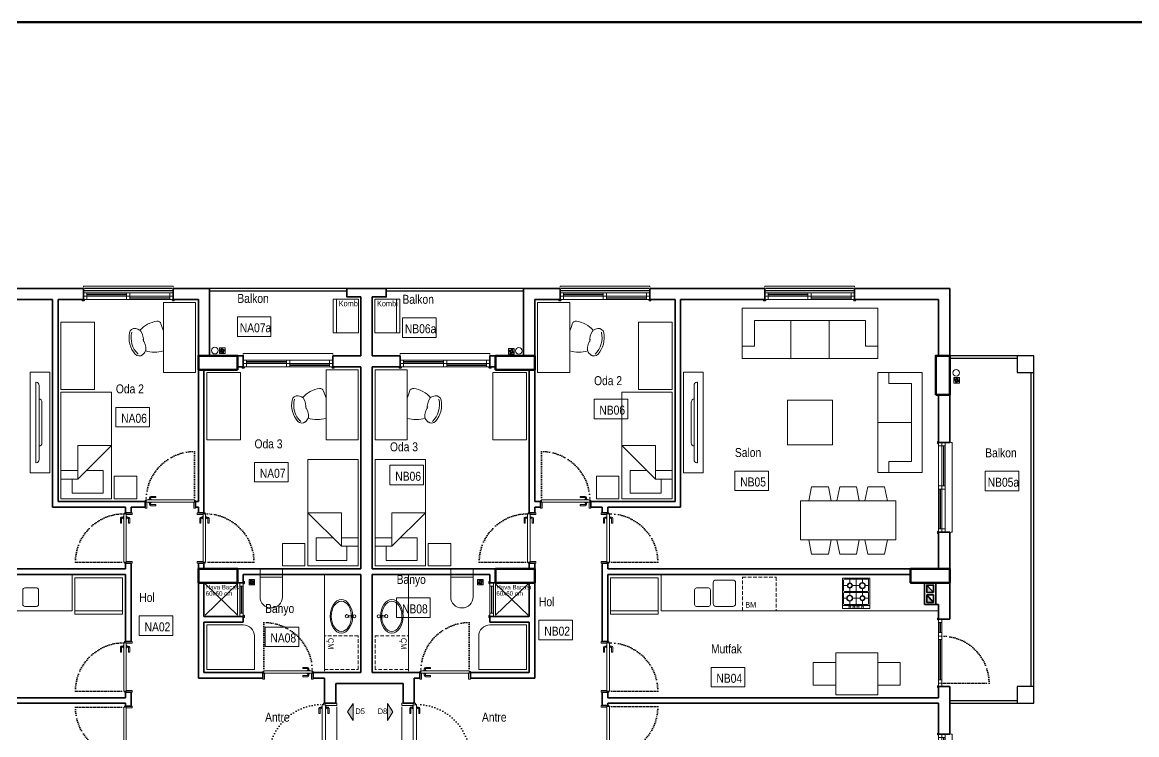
# Model space of a CAD drawing. Header units: millimetres. Extents: x 1852829 to 1882754, y -270850 to -231658.
# Drawn here: x 1861549 to 1863536, y -242764 to -241493 of the extents above; entities that cross this region are included whole.
import ezdxf
from ezdxf.enums import TextEntityAlignment as Align

# ---------------------------------------------------------------- set-up
doc = ezdxf.new("R2010")
doc.units = ezdxf.units.MM
for name, pattern in [('DOT', [0.25, 0, -0.25]), ('izdüşüm arka', [3.175, 0, -3.175]), ('izdüşüm ön', [9.525, 6.35, -3.175])]:
    doc.linetypes.add(name, pattern=pattern)
for name, color, linetype, lineweight in [('a_ba', 6, 'Continuous', 50), ('a_doğrama', 251, 'Continuous', 20), ('a_duvar', 251, 'Continuous', 35), ('a_görünüş', 32, 'Continuous', 25), ('a_görünüş_ince', 8, 'Continuous', 20), ('a_izdüşüm_arka', 251, 'izdüşüm arka', 30), ('a_izdüşüm_ön', 6, 'izdüşüm ön', 9), ('a_not_mahal', 253, 'Continuous', 5), ('a_not_misc', 144, 'Continuous', 5), ('a_not_text', 7, 'Continuous', 13), ('a_tefriş', 8, 'Continuous', 20), ('a_çerçeve_line', 7, 'Continuous', 50), ('m_yib', 65, 'Continuous', 20)]:
    doc.layers.add(name, color=color, linetype=linetype, lineweight=lineweight)
doc.styles.get("Standard").update_dxf_attribs({"font": 'ARIALN.TTF'})

# ---------------------------------------------------------------- blocks, each defined once
blk = doc.blocks.new('kombi')
at = {"layer": 'a_tefriş', "lineweight": 20}
for p, q in [((-4.8, 60), (40.2, 60)), ((-4.7, 0), (-4.8, 60)), ((1.3, 0), (1.2, 60)), ((40.2, 60), (40.3, 0)), ((69.2, 60), (69.2, 0)), ((114.2, 60), (69.2, 60)), ((108.2, 0), (108.2, 60)), ((114.2, 0), (114.2, 60)), ((40.3, 0), (-4.7, 0)), ((69.2, 0), (114.2, 0))]:
    blk.add_line(p, q, dxfattribs=at)
at = {"layer": 'a_not_mahal'}
for p in [(5, 47.3), (73.2, 47.3)]:
    blk.add_text('Kombi', height=10, dxfattribs=at).set_placement(p)
blk = doc.blocks.new('K2')
at = {"layer": 'a_doğrama', "color": 251, "linetype": 'Continuous'}
for p, q in [((-13, 88.1), (-13, 1.9)), ((-13, 88.1), (-8.5, 88.1)), ((-12, 90), (-12, 88.1)), ((-12, 90), (-10, 90)), ((-8.5, 88.1), (-8.5, 1.9)), ((-13, 1.9), (-8.5, 1.9)), ((-12, 0), (-12, 1.9)), ((-12, 0), (-10, 0))]:
    blk.add_line(p, q, dxfattribs=at)
at = {"layer": 'a_doğrama', "color": 251}
for points in [[(-14, 80.1), (-16.5, 80.1, 0.414214), (-17, 79.6), (-17, 71.1), (-19, 71.1), (-19, 79.6)], [(-13, 83.1), (-13.5, 83.1, 0.414214), (-14, 82.6), (-14, 79.6, 0.414214), (-13.5, 79.1), (-13, 79.1)], [(-8.5, 83.1), (-8, 83.1, -0.414214), (-7.5, 82.6), (-7.5, 79.6, -0.414214), (-8, 79.1), (-8.5, 79.1)], [(-7.5, 80.1), (-5, 80.1, -0.414214), (-4.5, 79.6), (-4.5, 71.1), (-2.5, 71.1), (-2.5, 79.6)]]:
    blk.add_lwpolyline(points, format="xyb", dxfattribs=at)
for points in [[(-16.5, 82.1), (-14, 82.1)], [(-5, 82.1), (-7.5, 82.1)]]:
    blk.add_lwpolyline(points, dxfattribs=at)
at = {"layer": 'a_doğrama', "color": 251, "linetype": 'Continuous'}
for points in [[(0, 90), (2, 90), (2, 87), (-8.5, 87)], [(0, 0), (2, 0), (2, 3), (-8.5, 3)]]:
    blk.add_lwpolyline(points, dxfattribs=at)
at = {"layer": 'a_doğrama', "color": 251}
for centre, start, end in [((-16.5, 79.6), 90, 180), ((-5, 79.6), 0, 90)]:
    blk.add_arc(centre, 2.5, start, end, dxfattribs=at)
at = {"layer": 'a_izdüşüm_arka', "color": 251}
blk.add_lwpolyline([(-99.2, 1.9), (-13, 1.9)], dxfattribs=at)
blk.add_arc((-13, 1.9), 86.2, 90, 180, dxfattribs=at)
blk = doc.blocks.new('klozet')
at = {"layer": 'a_tefriş'}
blk.add_line((20, 0), (-20, 0), dxfattribs=at)
for points in [[(-20, 0), (-20, -15), (20, -15), (20, 0)], [(-20, -50), (-20, -15)], [(20, -50), (20, -15)]]:
    blk.add_lwpolyline(points, dxfattribs=at)
blk.add_arc((0, -50), 20, 180, 360, dxfattribs=at)
blk = doc.blocks.new('K1')
at = {"layer": 'a_doğrama', "color": 251}
for points in [[(-17.5, -2.5), (-22, -2.5), (-22, 0), (2, 0), (2, -4), (-17.5, -4), (-17.5, -2.5)], [(-27.5, -93.1), (-25, -93.1)], [(-17.5, -97.5), (-22, -97.5), (-22, -100), (2, -100), (2, -96), (-17.5, -96), (-17.5, -97.5)], [(-14.5, -93.1), (-17, -93.1)]]:
    blk.add_lwpolyline(points, dxfattribs=at)
blk.add_lwpolyline([(-18, -14), (-18, -4), (-18, -3), (-22.5, -3), (-22.5, -2.5), (-22.5, -2), (-24, -2), (-24, -2.5), (-24, -12.5), (-24, -88), (-24, -97.5), (-24, -98), (-22.5, -98), (-22.5, -97.5), (-22.5, -97), (-18, -97), (-18, -96), (-18, -86.5)], close=True, dxfattribs=at)
for points in [[(-25, -91.1), (-27.5, -91.1, -0.414214), (-28, -90.6), (-28, -82.1), (-30, -82.1), (-30, -90.6)], [(-24, -94.1), (-24.5, -94.1, -0.414214), (-25, -93.6), (-25, -90.6, -0.414214), (-24.5, -90.1), (-24, -90.1)], [(-18, -94.1), (-17.5, -94.1, 0.414214), (-17, -93.6), (-17, -90.6, 0.414214), (-17.5, -90.1), (-18, -90.1)], [(-17, -91.1), (-14.5, -91.1, 0.414214), (-14, -90.6), (-14, -82.1), (-12, -82.1), (-12, -90.6)]]:
    blk.add_lwpolyline(points, format="xyb", dxfattribs=at)
for centre, start, end in [((-27.5, -90.6), 180, 270), ((-14.5, -90.6), 270, 0)]:
    blk.add_arc(centre, 2.5, start, end, dxfattribs=at)
at = {"layer": 'a_görünüş_ince', "color": 251}
blk.add_line((2, -6), (2, -94), dxfattribs=at)
at = {"layer": 'a_izdüşüm_arka', "color": 251, "linetype": 'DOT', "ltscale": 20}
blk.add_line((-24, -2), (-120, -2), dxfattribs=at)
blk.add_arc((-24, -2), 96, 180, 270, dxfattribs=at)
blk = doc.blocks.new('M1')
at = {"layer": 'a_doğrama', "linetype": 'Continuous'}
for p, q in [((-24, 6), (-30, 6)), ((-30, 0), (-30, 6)), ((-24, 0), (-30, 0)), ((-24, 0), (-24, 6)), ((30, 6), (24, 6)), ((24, 6), (24, 0)), ((30, 0), (30, 6)), ((30, 0), (24, 0))]:
    blk.add_line(p, q, dxfattribs=at)
at = {"layer": 'a_doğrama'}
for p, q in [((24, 3.5), (-24, 3.5)), ((24, 2.5), (-24, 2.5))]:
    blk.add_line(p, q, dxfattribs=at)
for points in [[(-28, -1), (-28, 0), (-32, 0), (-32, -2), (-29, -2)], [(28, -1), (28, 0), (32, 0), (32, -2), (29, -2)]]:
    blk.add_lwpolyline(points, close=True, dxfattribs=at)
at = {"layer": 'a_görünüş_ince'}
for p, q in [((24, 6), (-24, 6)), ((-24, 0), (24, 0))]:
    blk.add_line(p, q, dxfattribs=at)
blk = doc.blocks.new('160p')
at = {"layer": 'a_doğrama', "color": 251}
for points in [[(-6, -6), (-6, 0), (-12, 0), (-12, -6)], [(0, -6), (0, 0), (-6, 0), (-6, -6)], [(-6, -83), (-6, -77), (-12, -77), (-12, -83)], [(0, -83), (0, -77), (-6, -77), (-6, -83)], [(-6, -160), (-6, -154), (-12, -154), (-12, -160)], [(0, -160), (0, -154), (-6, -154), (-6, -160)]]:
    blk.add_lwpolyline(points, close=True, dxfattribs=at)
for points in [[(2, -1), (2, 2), (0, 2), (0, -2), (1, -2), (2, -1)], [(-9.5, -6), (-9.5, -77)], [(-8.5, -6), (-8.5, -77)], [(-3.5, -83), (-3.5, -154)], [(-2.5, -83), (-2.5, -154)], [(2, -159), (2, -162), (0, -162), (0, -158), (1, -158), (2, -159)]]:
    blk.add_lwpolyline(points, dxfattribs=at)
at = {"layer": 'a_görünüş_ince', "color": 251}
for points in [[(-22, -160), (-24, -160), (-24, 0), (-22, 0)], [(-12, -77), (-12, -6)], [(-6, -77), (-6, -6)], [(-6, -77), (-6, -6)], [(0, -77), (0, -6)], [(-12, -154), (-12, -83)], [(-6, -154), (-6, -83)], [(-6, -154), (-6, -83)], [(0, -154), (0, -83)]]:
    blk.add_lwpolyline(points, dxfattribs=at)
blk = doc.blocks.new('kapı_120_c_blok')
at = {"layer": 'a_doğrama', "color": 251}
for points in [[(-2, 119), (-2, 122), (0, 122), (0, 118), (-1, 118), (-2, 119)], [(2.5, 114), (2.5, 96)], [(3.5, 114), (3.5, 96)], [(2.5, 84), (2.5, 12)], [(3.5, 84), (3.5, 12)], [(-2, 1), (-2, -2), (0, -2), (0, 2), (-1, 2), (-2, 1)]]:
    blk.add_lwpolyline(points, dxfattribs=at)
for points in [[(0, 114), (6, 114), (6, 120), (0, 120)], [(0, 90), (6, 90), (6, 96), (0, 96)], [(0, 84), (6, 84), (6, 90), (0, 90)], [(0, 6), (6, 6), (6, 12), (0, 12)], [(0, 0), (6, 0), (6, 6), (0, 6)]]:
    blk.add_lwpolyline(points, close=True, dxfattribs=at)
at = {"layer": 'a_görünüş_ince', "color": 251}
for points in [[(0, 114), (0, 96)], [(6, 114), (6, 96)], [(0, 84), (0, 12)], [(6, 84), (6, 12)]]:
    blk.add_lwpolyline(points, dxfattribs=at)
at = {"layer": 'a_izdüşüm_arka', "color": 251}
blk.add_lwpolyline([(6, 6), (90, 6)], dxfattribs=at)
blk.add_arc((6, 6), 84, 0, 90, dxfattribs=at)
blk = doc.blocks.new('baca_şönt')
at = {"layer": 'a_duvar'}
h = blk.add_hatch(color=256, dxfattribs=at)
h.dxf.hatch_style = 1
h.paths.add_polyline_path([(21.5, -5), (21.5, -17), (35, -17)])
h.paths.add_polyline_path([(4, -5), (4, -17), (17.5, -17)])
for p, q in [((4, -5), (17.5, -17)), ((17.5, -5), (17.5, -17)), ((21.5, -5), (21.5, -17)), ((21.5, -5), (35, -17))]:
    blk.add_line(p, q, dxfattribs=at)
blk.add_lwpolyline([(0, -21), (39, -21), (39, -1), (0, -1)], close=True, dxfattribs=at)
for points in [[(17.5, -5), (4, -5), (4, -17), (17.5, -17)], [(21.5, -17), (35, -17), (35, -5), (21.5, -5)]]:
    blk.add_lwpolyline(points, dxfattribs=at)
blk = doc.blocks.new('A$C2A0A03CE')
at = {"layer": 'a_tefriş'}
for p, q in [((-54, -24.3), (-54, 24.3)), ((-54, 24.3), (0, 24.3)), ((-48.6, 24.3), (-48.6, -24.3)), ((-46.8, 20.7), (-46.8, -20.7)), ((-27, 22.5), (-45, 22.5)), ((-35.6, 22.5), (-35.6, 15.7)), ((-25.2, -20.7), (-25.2, 20.7)), ((-23.4, -20.7), (-23.4, 20.7)), ((-21.6, 22.5), (-3.6, 22.5)), ((-13.1, 22.5), (-13.1, 14.8)), ((-1.8, 20.7), (-1.8, -20.7)), ((0, -24.3), (0, 24.3)), ((-40, 11.2), (-46.8, 11.2)), ((-25.2, 0), (-46.8, 0)), ((-35.6, 6.8), (-35.6, -7.7)), ((-25.2, 11.2), (-31, 11.2)), ((-16.6, 11.2), (-23.4, 11.2)), ((-1.8, 0), (-23.4, 0)), ((-13.1, 7.7), (-13.1, -6.8)), ((-1.8, 11.2), (-9.4, 11.2)), ((-39.1, -11.3), (-46.8, -11.3)), ((-35.6, -14.9), (-35.6, -22.5)), ((-25.2, -11.3), (-31.9, -11.3)), ((-17.5, -11.3), (-23.4, -11.3)), ((-13.1, -15.7), (-13.1, -22.5)), ((-1.8, -11.3), (-8.5, -11.3)), ((-54, -24.3), (0, -24.3)), ((-45, -22.5), (-27, -22.5)), ((-3.6, -22.5), (-21.6, -22.5))]:
    blk.add_line(p, q, dxfattribs=at)
for centre, radius in [((-51.4, 11.2), 1.8), ((-51.4, 3.7), 1.8), ((-35.6, 11.2), 5.4), ((-35.6, 11.2), 4.5), ((-13.1, 11.2), 4.5), ((-13.1, 11.2), 3.6), ((-51.4, -3.5), 1.8), ((-51.4, -11.3), 1.8), ((-35.6, -11.3), 4.5), ((-35.6, -11.3), 3.6), ((-13.1, -11.3), 5.4), ((-13.1, -11.3), 4.5)]:
    blk.add_circle(centre, radius, dxfattribs=at)
for centre, start, end in [((-45, 20.7), 90, 180), ((-27, 20.7), 0, 90), ((-21.6, 20.7), 90, 180), ((-3.6, 20.7), 0, 90), ((-45, -20.7), 180, 270), ((-27, -20.7), 270, 0), ((-21.6, -20.7), 180, 270), ((-3.6, -20.7), 270, 0)]:
    blk.add_arc(centre, 1.8, start, end, dxfattribs=at)
blk = doc.blocks.new('tefirş_tv')
at = {"layer": 'a_tefriş'}
for points in [[(60, 4), (60, 5, 0.414214), (55, 10), (-55, 10, 0.414214), (-60, 5), (-60, 4)], [(35, 10), (35, 10, 0.414214), (30, 15), (-30, 15, 0.414214), (-35, 10), (-35, 10)]]:
    blk.add_lwpolyline(points, format="xyb", close=True, dxfattribs=at)
blk = doc.blocks.new('tefriş_koltuk_242x90')
at = {"layer": 'a_tefriş'}
for p, q in [((-34, -22), (-34, -90)), ((34, -22), (34, -90)), ((-99, -68), (-121, -68)), ((99, -68), (121, -68))]:
    blk.add_line(p, q, dxfattribs=at)
for points in [[(-121, -90), (-121, 0), (121, 0), (121, -90), (-121, -90)], [(-99, -68), (-99, -22), (99, -22), (99, -68)]]:
    blk.add_lwpolyline(points, dxfattribs=at)
blk = doc.blocks.new('tefriş_koltuk_202x90')
at = {"layer": 'a_tefriş'}
for p, q in [((0, -90), (0, -22)), ((-79, -68), (-101, -68)), ((79, -68), (101, -68))]:
    blk.add_line(p, q, dxfattribs=at)
for points in [[(101, -90), (101, 0), (-101, 0), (-101, -90), (101, -90)], [(79, -68), (79, -22), (-79, -22), (-79, -68)]]:
    blk.add_lwpolyline(points, dxfattribs=at)
blk = doc.blocks.new('tefriş_yatak tek')
at = {"layer": 'a_tefriş'}
for points in [[(0, -0.45), (-1.9, -0.45), (-1.9, 0.45), (0, 0.45)], [(-1.9, -0.5), (-1.5, -0.5), (-1.5, -0.9), (-1.9, -0.9)]]:
    blk.add_lwpolyline(points, close=True, dxfattribs=at)
for points in [[(-1.55, 0.45), (-1.55, 0.15), (-0.95, -0.45), (-0.95, 0.15), (-1.55, 0.15)], [(-1.4, 0.45), (-1.4, 0.15)], [(-1.4, 0), (-1.4, -0.3), (-1.8, -0.3), (-1.8, 0.25), (-1.55, 0.25)]]:
    blk.add_lwpolyline(points, dxfattribs=at)
blk = doc.blocks.new('tefriş_sandalye')
at = {"layer": 'a_tefriş'}
blk.add_line((0, -18), (0, 18), dxfattribs=at)
at = {"layer": 'a_tefriş', "extrusion": (0, 0, -1)}
for centre, major_axis, start_param, end_param in [((16, -34.3), (38.7, 38.7), 5.200723, 5.79406), ((48.7, 10.5), (13, -13), 2.7784, 3.245118), ((43.2, 17.3), (6.76, 6.76), 4.815914, 6.34704), ((16.9, -5.5), (28.8, 28.8), 6.26556, 7.321949), ((16.9, -5.5), (28.8, 28.8), 6.26556, 7.321949), ((17, -5.7), (31.4, -31.4), -1.506941, -0.587454), ((62.1, 15.1), (21.8, -21.8), 1.757107, 2.385975), ((62.1, 15.1), (21.8, -21.8), 1.757107, 2.385975), ((48.7, 10.5), (13, -13), 2.664537, 2.7784), ((48.7, 10.5), (13, -13), 2.664537, 2.7784), ((66.5, -1.2), (21.8, -21.8), 1.802816, 2.431683), ((66.5, -1.2), (21.8, -21.8), 1.802816, 2.431683), ((-154, -79.7), (117.3, -117.3), -1.166716, -1.087708), ((1.8, 18.5), (38.7, -38.7), -0.034473, 0.601946), ((52.6, -3.9), (13, -13), 1.410391, 1.524253), ((52.6, -3.9), (13, -13), 1.410391, 1.524253), ((52.6, -3.9), (13, 13), 2.514469, 2.981187), ((51.2, -12.6), (6.76, -6.76), -0.587454, 0.943672), ((11.1, -28.2), (4.99, -4.99), 0.687369, 2.053884)]:
    blk.add_ellipse(centre, major_axis=major_axis, ratio=1, start_param=start_param, end_param=end_param, dxfattribs=at)
blk = doc.blocks.new('tefriş_süzgeç')
at = {"layer": 'a_tefriş'}
for p, q in [((5, 0), (-5, 0)), ((-5, 0), (-5, -10)), ((5, -10), (5, 0)), ((-5, -10), (5, -10)), ((-3.6, -5.1), (-4.1, -5.1)), ((-2.6, -5.1), (-3.1, -5.1)), ((-2.5, -2.5), (-2.9, -2.2)), ((-2.6, -7.6), (-2.9, -7.9)), ((-2, -3.3), (-2.3, -3)), ((-1.9, -6.9), (-2.2, -7.2)), ((-1.6, -5.1), (-2.1, -5.1)), ((-1.2, -3.9), (-1.5, -3.6)), ((-1.2, -6.2), (-1.5, -6.5)), ((-0.2, -2.5), (-0.2, -2)), ((-0.1, -1.5), (-0.1, -1)), ((-0.1, -3), (-0.1, -3.5)), ((-0.1, -6.6), (-0.1, -7.1)), ((-0.1, -7.6), (-0.1, -8.1)), ((-0.1, -8.6), (-0.1, -9.1)), ((1, -4), (1.4, -3.6)), ((1.1, -6.2), (1.4, -6.5)), ((1.5, -5.1), (2, -5.1)), ((1.7, -3.3), (2.1, -2.9)), ((1.8, -6.9), (2.1, -7.2)), ((2.5, -2.5), (2.8, -2.2)), ((2.5, -5.1), (3, -5.1)), ((2.5, -7.5), (2.8, -7.9)), ((3.5, -5.1), (4, -5.1))]:
    blk.add_line(p, q, dxfattribs=at)
for centre, radius, start, end in [((-0.1, -5.1), 4.06, 134.2896, 180), ((-0.1, -5.1), 3.56, 134.2896, 180), ((-0.1, -5.1), 3.06, 180, 225), ((-0.1, -5.1), 4.06, 225, 270), ((-0.1, -5.1), 2.56, 180, 225), ((-0.1, -5.1), 3.56, 225, 270), ((-0.4, -4.4), 2.4, 84.5943, 143.2016), ((-0.1, -5.1), 2.06, 134.2896, 180), ((-0.1, -5), 2.44, 90.343, 138.1212), ((-0.1, -5.1), 1.56, 134.2896, 180), ((-0.1, -5.1), 2.06, 225, 270), ((-0.1, -5.1), 1.56, 225, 270), ((-0.1, -5.1), 4.06, 45, 90), ((-0.1, -5.1), 3.56, 45, 90), ((-0.1, -5.1), 2.06, 45, 90), ((-0.1, -5.1), 1.56, 45, 90), ((-0.1, -5.1), 2.56, 270, 315.7104), ((-0.1, -5.1), 3.06, 270, 315.7104), ((-0.1, -5.1), 1.56, 314.2896, 360), ((-0.1, -5.1), 2.06, 314.2896, 360), ((-0.1, -5.1), 2.56, 360, 45), ((-0.1, -5.1), 3.06, 360, 45), ((-0.1, -5.1), 3.56, 314.2896, 360), ((-0.1, -5.1), 4.06, 314.2896, 360)]:
    blk.add_arc(centre, radius, start, end, dxfattribs=at)

msp = doc.modelspace()

# ---------------------------------------------------------------- hatches: boundary and pattern name
at = {"layer": 'a_not_misc'}
h = msp.add_hatch(color=256, dxfattribs=at)
h.dxf.hatch_style = 1
h.paths.add_polyline_path([(1862138.7, -242708.7), (1862128.7, -242723.7), (1862138.7, -242738.7)])
h = msp.add_hatch(color=256, dxfattribs=at)
h.dxf.hatch_style = 1
h.paths.add_polyline_path([(1862199.7, -242708.7), (1862209.7, -242723.7), (1862199.7, -242738.7)])

# ---------------------------------------------------------------- linework, layer by layer
at = {"layer": 'a_ba', "color": 253}
for points in [[(1861932.7, -242113.2), (1861932.7, -242088.2), (1861862.7, -242088.2), (1861862.7, -242113.2)], [(1862462.7, -242113.2), (1862462.7, -242088.2), (1862392.7, -242088.2), (1862392.7, -242113.2)], [(1863177.7, -242158.2), (1863202.7, -242158.2), (1863202.7, -242088.2), (1863177.7, -242088.2)], [(1861932.7, -242493.2), (1861932.7, -242468.2), (1861862.7, -242468.2), (1861862.7, -242493.2)], [(1862462.7, -242493.2), (1862462.7, -242468.2), (1862392.7, -242468.2), (1862392.7, -242493.2)], [(1863132.7, -242468.2), (1863132.7, -242493.2), (1863202.7, -242493.2), (1863202.7, -242468.2)]]:
    msp.add_lwpolyline(points, close=True, dxfattribs=at)
at = {"layer": 'a_duvar'}
for p, q in [((1861657.7, -241968.2), (1861452.7, -241968.2)), ((1861882.7, -241968.2), (1861817.7, -241968.2)), ((1861882.7, -242088.2), (1861882.7, -241968.2)), ((1862197.7, -241968.2), (1862127.7, -241968.2)), ((1862442.7, -241968.2), (1862442.7, -242088.2)), ((1862442.7, -241968.2), (1862507.7, -241968.2)), ((1862667.7, -241968.2), (1862872.7, -241968.2)), ((1863032.7, -241968.2), (1863202.7, -241968.2)), ((1863202.7, -242088.2), (1863202.7, -241968.2)), ((1861452.7, -241988.2), (1861602.7, -241988.2)), ((1861602.7, -241988.2), (1861602.7, -242358.2)), ((1861612.7, -242348.2), (1861612.7, -241988.2)), ((1861612.7, -241988.2), (1861657.7, -241988.2)), ((1861817.7, -241988.2), (1861862.7, -241988.2)), ((1861862.7, -241988.2), (1861862.7, -242348.2)), ((1862152.7, -241983.2), (1862152.7, -242088.2)), ((1862172.7, -242088.2), (1862172.7, -241983.2)), ((1862462.7, -242348.2), (1862462.7, -241988.2)), ((1862507.7, -241988.2), (1862462.7, -241988.2)), ((1862712.7, -241988.2), (1862667.7, -241988.2)), ((1862712.7, -241988.2), (1862712.7, -242348.2)), ((1862872.7, -241988.2), (1862722.7, -241988.2)), ((1862722.7, -242358.2), (1862722.7, -241988.2)), ((1863182.7, -241988.2), (1863032.7, -241988.2)), ((1863182.7, -241988.2), (1863182.7, -242088.2)), ((1861882.7, -242088.2), (1861932.7, -242088.2)), ((1862102.7, -242088.2), (1862152.7, -242088.2)), ((1862222.7, -242088.2), (1862172.7, -242088.2)), ((1862442.7, -242088.2), (1862392.7, -242088.2)), ((1862102.7, -242108.2), (1862152.7, -242108.2)), ((1862152.7, -242108.2), (1862152.7, -242468.2)), ((1862172.7, -242108.2), (1862222.7, -242108.2)), ((1862172.7, -242468.2), (1862172.7, -242108.2)), ((1863202.7, -242243.2), (1863202.7, -242108.2)), ((1861872.7, -242368.2), (1861872.7, -242113.2)), ((1862452.7, -242113.2), (1862452.7, -242368.2)), ((1863182.7, -242158.2), (1863182.7, -242243.2)), ((1861767.7, -242348.2), (1861612.7, -242348.2)), ((1861862.7, -242348.2), (1861857.7, -242348.2)), ((1862472.7, -242348.2), (1862462.7, -242348.2)), ((1862712.7, -242348.2), (1862562.7, -242348.2)), ((1861602.7, -242358.2), (1861732.7, -242358.2)), ((1861732.7, -242368.2), (1861732.7, -242358.2)), ((1861742.7, -242358.2), (1861742.7, -242368.2)), ((1861742.7, -242358.2), (1861767.7, -242358.2)), ((1861857.7, -242358.2), (1861862.7, -242358.2)), ((1861862.7, -242358.2), (1861862.7, -242368.2)), ((1862462.7, -242368.2), (1862462.7, -242358.2)), ((1862462.7, -242358.2), (1862472.7, -242358.2)), ((1862562.7, -242358.2), (1862582.7, -242358.2)), ((1862582.7, -242368.2), (1862582.7, -242358.2)), ((1862592.7, -242358.2), (1862592.7, -242368.2)), ((1862592.7, -242358.2), (1862722.7, -242358.2)), ((1863182.7, -242403.2), (1863182.7, -242468.2)), ((1863202.7, -242558.2), (1863202.7, -242403.2)), ((1861732.7, -242468.2), (1861142.7, -242468.2)), ((1861732.7, -242468.2), (1861732.7, -242458.2)), ((1861742.7, -242458.2), (1861742.7, -242598.2)), ((1861862.7, -242458.2), (1861862.7, -242663.2)), ((1861872.7, -242468.2), (1861872.7, -242458.2)), ((1862152.7, -242468.2), (1861872.7, -242468.2)), ((1862452.7, -242468.2), (1862172.7, -242468.2)), ((1862452.7, -242458.2), (1862452.7, -242468.2)), ((1862462.7, -242663.2), (1862462.7, -242458.2)), ((1862582.7, -242598.2), (1862582.7, -242458.2)), ((1862592.7, -242458.2), (1862592.7, -242468.2)), ((1863182.7, -242468.2), (1862592.7, -242468.2)), ((1861192.7, -242478.2), (1861732.7, -242478.2)), ((1861732.7, -242598.2), (1861732.7, -242478.2)), ((1861932.7, -242478.2), (1861932.7, -242493.2)), ((1861942.7, -242493.2), (1861942.7, -242478.2)), ((1861942.7, -242478.2), (1862152.7, -242478.2)), ((1862152.7, -242478.2), (1862152.7, -242653.2)), ((1862172.7, -242478.2), (1862382.7, -242478.2)), ((1862172.7, -242653.2), (1862172.7, -242478.2)), ((1862382.7, -242478.2), (1862382.7, -242493.2)), ((1862392.7, -242493.2), (1862392.7, -242478.2)), ((1862592.7, -242478.2), (1862592.7, -242598.2)), ((1862592.7, -242478.2), (1863132.7, -242478.2)), ((1861872.7, -242553.2), (1861872.7, -242493.2)), ((1862452.7, -242493.2), (1862452.7, -242553.2)), ((1863182.7, -242532.2), (1863182.7, -242558.2)), ((1861942.7, -242553.2), (1861872.7, -242553.2)), ((1861872.7, -242653.2), (1861872.7, -242563.2)), ((1861872.7, -242563.2), (1861942.7, -242563.2)), ((1861942.7, -242563.2), (1861942.7, -242553.2)), ((1862452.7, -242553.2), (1862382.7, -242553.2)), ((1862382.7, -242553.2), (1862382.7, -242563.2)), ((1862382.7, -242563.2), (1862452.7, -242563.2)), ((1862452.7, -242563.2), (1862452.7, -242653.2)), ((1861862.7, -242663.2), (1861977.7, -242663.2)), ((1861977.7, -242653.2), (1861872.7, -242653.2)), ((1861977.7, -242653.2), (1861872.7, -242653.2)), ((1861977.7, -242663.2), (1861977.7, -242653.2)), ((1862067.7, -242653.2), (1862067.7, -242663.2)), ((1862067.7, -242663.2), (1862067.7, -242653.2)), ((1862152.7, -242653.2), (1862067.7, -242653.2)), ((1862067.7, -242663.2), (1862087.7, -242663.2)), ((1862087.7, -242663.2), (1862087.7, -242708.2)), ((1862257.7, -242653.2), (1862172.7, -242653.2)), ((1862247.7, -242663.2), (1862257.7, -242663.2)), ((1862247.7, -242708.2), (1862247.7, -242663.2)), ((1862257.7, -242653.2), (1862257.7, -242663.2)), ((1862452.7, -242653.2), (1862347.7, -242653.2)), ((1862347.7, -242653.2), (1862347.7, -242663.2)), ((1862452.7, -242653.2), (1862347.7, -242653.2)), ((1862347.7, -242663.2), (1862462.7, -242663.2)), ((1862107.7, -242673), (1862227.7, -242673)), ((1862107.7, -242708.2), (1862107.7, -242673)), ((1862227.7, -242673), (1862227.7, -242708.2)), ((1863182.7, -242678.2), (1863182.7, -242698.2)), ((1863202.7, -242763.2), (1863202.7, -242678.2)), ((1861732.7, -242698.2), (1861142.7, -242698.2)), ((1861732.7, -242698.2), (1861732.7, -242688.2)), ((1861742.7, -242688.2), (1861742.7, -242713.2)), ((1862582.7, -242712.2), (1862582.7, -242688.2)), ((1862592.7, -242688.2), (1862592.7, -242698.2)), ((1863182.7, -242698.2), (1862592.7, -242698.2)), ((1861142.7, -242708.2), (1861732.7, -242708.2)), ((1861732.7, -242713.2), (1861732.7, -242708.2)), ((1862087.7, -242708.2), (1862107.7, -242708.2)), ((1862227.7, -242708.2), (1862247.7, -242708.2)), ((1862592.7, -242708.2), (1863182.7, -242708.2)), ((1862592.7, -242708.2), (1862592.7, -242712.2)), ((1863182.7, -242708.2), (1863182.7, -242763.2))]:
    msp.add_line(p, q, dxfattribs=at)
for points in [[(1861657.7, -241988.2), (1861657.7, -241968.2)], [(1861817.7, -241988.2), (1861817.7, -241968.2)], [(1862127.7, -241968.2), (1862127.7, -241983.2), (1862152.7, -241983.2)], [(1862197.7, -241968.2), (1862197.7, -241983.2), (1862172.7, -241983.2)], [(1862507.7, -241988.2), (1862507.7, -241968.2)], [(1862667.7, -241988.2), (1862667.7, -241968.2)], [(1862872.7, -241988.2), (1862872.7, -241968.2)], [(1863032.7, -241988.2), (1863032.7, -241968.2)], [(1861932.7, -242088.2), (1861942.7, -242088.2), (1861942.7, -242108.2), (1861932.7, -242108.2)], [(1862102.7, -242088.2), (1862102.7, -242108.2)], [(1862222.7, -242088.2), (1862222.7, -242108.2)], [(1862392.7, -242088.2), (1862382.7, -242088.2), (1862382.7, -242108.2), (1862392.7, -242108.2)], [(1863202.7, -242243.2), (1863182.7, -242243.2)], [(1861767.7, -242348.2), (1861767.7, -242358.2)], [(1861857.7, -242348.2), (1861857.7, -242358.2)], [(1862472.7, -242348.2), (1862472.7, -242358.2)], [(1862562.7, -242348.2), (1862562.7, -242358.2)], [(1861732.7, -242368.2), (1861742.7, -242368.2)], [(1861862.7, -242368.2), (1861872.7, -242368.2)], [(1862452.7, -242368.2), (1862462.7, -242368.2)], [(1862582.7, -242368.2), (1862592.7, -242368.2)], [(1863202.7, -242403.2), (1863182.7, -242403.2)], [(1861732.7, -242458.2), (1861742.7, -242458.2)], [(1861862.7, -242458.2), (1861872.7, -242458.2)], [(1862452.7, -242458.2), (1862462.7, -242458.2)], [(1862582.7, -242458.2), (1862592.7, -242458.2)], [(1861932.7, -242493.2), (1861942.7, -242493.2)], [(1862392.7, -242493.2), (1862382.7, -242493.2)], [(1863177.7, -242532.2), (1863182.7, -242532.2)], [(1863202.7, -242558.2), (1863182.7, -242558.2)], [(1861732.7, -242598.2), (1861742.7, -242598.2)], [(1862582.7, -242598.2), (1862592.7, -242598.2)], [(1863202.7, -242678.2), (1863182.7, -242678.2)], [(1861732.7, -242688.2), (1861742.7, -242688.2)], [(1862582.7, -242688.2), (1862592.7, -242688.2)], [(1861732.7, -242713.2), (1861742.7, -242713.2)], [(1862582.7, -242712.2), (1862592.7, -242712.2)], [(1863182.7, -242763.2), (1863202.7, -242763.2)]]:
    msp.add_lwpolyline(points, dxfattribs=at)
at = {"layer": 'a_görünüş', "color": 251}
for points in [[(1861815.7, -241968.2), (1861659.7, -241968.2)], [(1862127.7, -241968.2), (1861882.7, -241968.2)], [(1862442.7, -241968.2), (1862197.7, -241968.2)], [(1862665.7, -241968.2), (1862509.7, -241968.2)], [(1863030.7, -241968.2), (1862874.7, -241968.2)], [(1861815.7, -241972.2), (1861659.7, -241972.2)], [(1862127.7, -241973.2), (1861882.7, -241973.2)], [(1862442.7, -241973.2), (1862197.7, -241973.2)], [(1862665.7, -241972.2), (1862509.7, -241972.2)], [(1863030.7, -241972.2), (1862874.7, -241972.2)], [(1863322.7, -242088.2), (1863204.7, -242088.2)], [(1863322.7, -242093.2), (1863204.7, -242093.2)], [(1863347.7, -242678.2), (1863347.7, -242118.2)], [(1863352.7, -242678.2), (1863352.7, -242118.2)], [(1863204.7, -242703.2), (1863322.7, -242703.2)], [(1863204.7, -242708.2), (1863322.7, -242708.2)]]:
    msp.add_lwpolyline(points, dxfattribs=at)
for points in [[(1863322.7, -242118.2), (1863352.7, -242118.2), (1863352.7, -242088.2), (1863322.7, -242088.2)], [(1863322.7, -242708.2), (1863352.7, -242708.2), (1863352.7, -242678.2), (1863322.7, -242678.2)]]:
    msp.add_lwpolyline(points, close=True, dxfattribs=at)
at = {"layer": 'a_görünüş_ince'}
for points in [[(1861932.7, -242495.2), (1861932.7, -242551.2)], [(1862392.7, -242495.2), (1862392.7, -242551.2)]]:
    msp.add_lwpolyline(points, dxfattribs=at)
at = {"layer": 'a_izdüşüm_ön', "color": 251}
for points in [[(1862833.2, -242543.2), (1862833.2, -242483.2), (1862893.2, -242483.2), (1862893.2, -242543.2)], [(1862147.7, -242648), (1862147.7, -242588), (1862087.7, -242588), (1862087.7, -242648)], [(1862177.7, -242648), (1862177.7, -242588), (1862237.7, -242588), (1862237.7, -242648)]]:
    msp.add_lwpolyline(points, close=True, dxfattribs=at)
at = {"layer": 'a_not_mahal'}
for points in [[(1861992.2, -242018.9), (1861932.2, -242018.9), (1861932.2, -242053.9), (1861992.2, -242053.9)], [(1862286.6, -242020.6), (1862226.6, -242020.6), (1862226.6, -242055.6), (1862286.6, -242055.6)], [(1862628.3, -242165.7), (1862568.3, -242165.7), (1862568.3, -242200.7), (1862628.3, -242200.7)], [(1861775.6, -242180.3), (1861715.6, -242180.3), (1861715.6, -242215.3), (1861775.6, -242215.3)], [(1862022.8, -242278.4), (1861962.8, -242278.4), (1861962.8, -242313.4), (1862022.8, -242313.4)], [(1862264.4, -242283.7), (1862204.4, -242283.7), (1862204.4, -242318.7), (1862264.4, -242318.7)], [(1862879.5, -242293.9), (1862819.5, -242293.9), (1862819.5, -242328.9), (1862879.5, -242328.9)], [(1863325.9, -242294.4), (1863265.9, -242294.4), (1863265.9, -242329.4), (1863325.9, -242329.4)], [(1862276.3, -242520.3), (1862216.3, -242520.3), (1862216.3, -242555.3), (1862276.3, -242555.3)], [(1861817.4, -242552.4), (1861757.4, -242552.4), (1861757.4, -242587.4), (1861817.4, -242587.4)], [(1862530.1, -242560), (1862470.1, -242560), (1862470.1, -242595), (1862530.1, -242595)], [(1862041.7, -242572.1), (1861981.7, -242572.1), (1861981.7, -242607.1), (1862041.7, -242607.1)], [(1862836.9, -242644.1), (1862776.9, -242644.1), (1862776.9, -242679.1), (1862836.9, -242679.1)]]:
    msp.add_lwpolyline(points, close=True, dxfattribs=at)
at = {"layer": 'a_not_misc'}
for points in [[(1861932.7, -242495.2), (1861874.8, -242551.2)], [(1861932.7, -242551.2), (1861874.8, -242495.2)], [(1862450.6, -242495.2), (1862392.7, -242551.2)], [(1862392.7, -242495.2), (1862450.6, -242551.2)]]:
    msp.add_lwpolyline(points, dxfattribs=at)
for points in [[(1862138.7, -242708.7), (1862128.7, -242723.7), (1862138.7, -242738.7), (1862138.7, -242708.7)], [(1862199.7, -242708.7), (1862209.7, -242723.7), (1862199.7, -242738.7), (1862199.7, -242708.7)]]:
    msp.add_lwpolyline(points, close=True, dxfattribs=at)
at = {"layer": 'a_tefriş'}
for p, q in [((1862087.7, -242651), (1862087.7, -242480.2)), ((1862237.7, -242651), (1862237.7, -242480.2)), ((1861144.7, -242543.2), (1861637.7, -242543.2)), ((1862687.7, -242543.2), (1863180.7, -242543.2)), ((1862130.8, -242551.9), (1862136.1, -242551.2)), ((1862136.1, -242554.8), (1862130.8, -242554.1)), ((1862137, -242550.9), (1862141.2, -242550.5)), ((1862141.2, -242555.5), (1862137, -242555.1)), ((1862138.7, -242551.6), (1862137.2, -242551.6)), ((1862137.2, -242554.4), (1862138.7, -242554.4)), ((1862138.7, -242554.4), (1862138.7, -242551.6)), ((1862188.4, -242550.9), (1862184.2, -242550.5)), ((1862184.2, -242555.5), (1862188.4, -242555.1)), ((1862186.7, -242551.6), (1862188.2, -242551.6)), ((1862186.7, -242554.4), (1862186.7, -242551.6)), ((1862188.2, -242554.4), (1862186.7, -242554.4)), ((1862194.7, -242551.9), (1862189.4, -242551.2)), ((1862189.4, -242554.8), (1862194.7, -242554.1))]:
    msp.add_line(p, q, dxfattribs=at)
for points in [[(1861800.4, -241993.2), (1861857.7, -241993.2), (1861857.7, -242118.2), (1861800.4, -242118.2)], [(1862525.1, -241993.2), (1862467.7, -241993.2), (1862467.7, -242118.2), (1862525.1, -242118.2)], [(1861617.7, -242148.2), (1861677.7, -242148.2), (1861677.7, -242028.2), (1861617.7, -242028.2)], [(1862707.7, -242148.2), (1862647.7, -242148.2), (1862647.7, -242028.2), (1862707.7, -242028.2)], [(1861562.7, -242117.4), (1861597.7, -242117.4), (1861597.7, -242297.4), (1861562.7, -242297.4)], [(1861937.7, -242238.2), (1861877.7, -242238.2), (1861877.7, -242118.2), (1861937.7, -242118.2)], [(1862090.4, -242113.2), (1862147.7, -242113.2), (1862147.7, -242238.2), (1862090.4, -242238.2)], [(1862235.1, -242113.2), (1862177.7, -242113.2), (1862177.7, -242238.2), (1862235.1, -242238.2)], [(1862387.7, -242238.2), (1862447.7, -242238.2), (1862447.7, -242118.2), (1862387.7, -242118.2)], [(1862762.7, -242117.4), (1862727.7, -242117.4), (1862727.7, -242297.4), (1862762.7, -242297.4)], [(1862993.3, -242167.4), (1862913.3, -242167.4), (1862913.3, -242247.4), (1862993.3, -242247.4)], [(1863106.3, -242346.9), (1862936.3, -242346.9), (1862936.3, -242416.9), (1863106.3, -242416.9)], [(1863074.2, -242693.2), (1863074.2, -242618.2), (1862999.2, -242618.2), (1862999.2, -242693.2)], [(1862999.2, -242675.7), (1862999.2, -242635.7), (1862959.2, -242635.7), (1862959.2, -242675.7)], [(1863114.2, -242675.7), (1863074.2, -242675.7), (1863074.2, -242635.7), (1863114.2, -242635.7)]]:
    msp.add_lwpolyline(points, close=True, dxfattribs=at)
for points in [[(1862951.3, -242346.9), (1862956.3, -242321.9), (1862986.3, -242321.9), (1862991.3, -242346.9)], [(1863001.3, -242346.9), (1863006.3, -242321.9), (1863036.3, -242321.9), (1863041.3, -242346.9)], [(1863051.3, -242346.9), (1863056.3, -242321.9), (1863086.3, -242321.9), (1863091.3, -242346.9)], [(1862951.3, -242416.9), (1862956.3, -242441.9), (1862986.3, -242441.9), (1862991.3, -242416.9)], [(1863001.3, -242416.9), (1863006.3, -242441.9), (1863036.3, -242441.9), (1863041.3, -242416.9)], [(1863051.3, -242416.9), (1863056.3, -242441.9), (1863086.3, -242441.9), (1863091.3, -242416.9)], [(1861637.7, -242543.2), (1861637.7, -242478.2)], [(1861727.7, -242484.2), (1861727.7, -242549.2), (1861642.7, -242549.2), (1861642.7, -242484.2), (1861727.7, -242484.2), (1861727.7, -242543.2), (1861642.7, -242543.2)], [(1862597.7, -242484.2), (1862597.7, -242549.2), (1862682.7, -242549.2), (1862682.7, -242484.2), (1862597.7, -242484.2), (1862597.7, -242543.2), (1862682.7, -242543.2)], [(1862687.7, -242543.2), (1862687.7, -242478.2)]]:
    msp.add_lwpolyline(points, dxfattribs=at)
for points in [[(1861577.7, -242506, 0.414214), (1861574.2, -242502.5), (1861553.2, -242502.5, 0.414214), (1861549.7, -242506), (1861549.7, -242531.9, 0.414214), (1861553.2, -242535.4), (1861574.2, -242535.4, 0.414214), (1861577.7, -242531.9), (1861577.7, -242506)], [(1862747.7, -242506, -0.414214), (1862751.2, -242502.5), (1862772.2, -242502.5, -0.414214), (1862775.7, -242506), (1862775.7, -242531.9, -0.414214), (1862772.2, -242535.4), (1862751.2, -242535.4, -0.414214), (1862747.7, -242531.9), (1862747.7, -242506)], [(1862780.7, -242493.4, -0.414214), (1862785.7, -242488.4), (1862815.7, -242488.4, -0.414214), (1862820.7, -242493.4), (1862820.7, -242530.4, -0.414214), (1862815.7, -242535.4), (1862785.7, -242535.4, -0.414214), (1862780.7, -242530.4), (1862780.7, -242493.4)]]:
    msp.add_lwpolyline(points, format="xyb", dxfattribs=at)
for points in [[(1861942.7, -242568.2), (1861877.7, -242568.2), (1861877.7, -242648.2), (1861962.7, -242648.2), (1861962.7, -242588.2, 0.414214)], [(1862382.7, -242568.2), (1862447.7, -242568.2), (1862447.7, -242648.2), (1862362.7, -242648.2), (1862362.7, -242588.2, -0.414214)]]:
    msp.add_lwpolyline(points, format="xyb", close=True, dxfattribs=at)
for centre in [(1862127.6, -242553), (1862127.6, -242553), (1862197.8, -242553), (1862197.8, -242553)]:
    msp.add_circle(centre, 3, dxfattribs=at)
for centre, radius, start, end in [((1862130.9, -242553), 1.12, 97.1389, 262.8611), ((1862137.2, -242553), 2.11, 122.771, 237.229), ((1862137.2, -242553), 1.36, 90, 270), ((1862137.2, -242553), 2.11, 95.1696, 122.771), ((1862137.2, -242553), 2.11, 237.229, 264.8304), ((1862141.2, -242553), 2.5, 270, 90), ((1862184.2, -242553), 2.5, 90, 270), ((1862188.2, -242553), 1.36, 270, 90), ((1862188.2, -242553), 2.11, 57.229, 84.8304), ((1862188.2, -242553), 2.11, 275.1696, 302.771), ((1862188.2, -242553), 2.11, 302.771, 57.229), ((1862194.5, -242553), 1.12, 277.1389, 82.8611)]:
    msp.add_arc(centre, radius, start, end, dxfattribs=at)
for major_axis in [(0, 30), (0, 27)]:
    msp.add_ellipse((1862117.7, -242553), major_axis=major_axis, ratio=0.666667, dxfattribs=at)
at = {"layer": 'a_tefriş', "extrusion": (0, 0, -1)}
for major_axis in [(0, 30), (0, 27)]:
    msp.add_ellipse((1862207.7, -242553), major_axis=major_axis, ratio=0.666667, dxfattribs=at)
at = {"layer": 'a_çerçeve_line'}
msp.add_lwpolyline([(1872123.9, -244493.4), (1872123.9, -241493.4), (1853005.4, -241493.4), (1853005.4, -244493.4)], close=True, dxfattribs=at)
at = {"layer": 'm_yib'}
for centre in [(1861892.2, -242079.1), (1862434, -242079.5), (1863214, -242118.7)]:
    msp.add_circle(centre, 5.92, dxfattribs=at)

# ---------------------------------------------------------------- block references
msp.add_blockref('kapı_120_c_blok', (1863182.7, -242678.2))
at = {"layer": 'a_doğrama', "xscale": -1, "rotation": 90}
msp.add_blockref('M1', (1861942.7, -242523.2), dxfattribs=at)
at = {"layer": 'a_doğrama', "rotation": 270}
msp.add_blockref('M1', (1862382.7, -242523.2), dxfattribs=at)
at = {"layer": 'a_duvar', "xscale": -1}
for name, p, rotation in [('160p', (1861657.7, -241988.2), 90), ('160p', (1862507.7, -241988.2), 90), ('160p', (1862872.7, -241988.2), 90), ('160p', (1861942.7, -242108.2), 90), ('160p', (1862222.7, -242108.2), 90), ('baca_şönt', (1863178.7, -242532.2), 270)]:
    msp.add_blockref(name, p, dxfattribs=dict(at, rotation=rotation))
at = {"layer": 'a_duvar'}
msp.add_blockref('kombi', (1862107.9, -242047.4), dxfattribs=at)
at = {"layer": 'a_duvar', "xscale": -1}
for p in [(1863182.7, -242243.2), (1863182.7, -242763.2)]:
    msp.add_blockref('160p', p, dxfattribs=at)
at = {"layer": 'a_izdüşüm_arka', "ltscale": 5, "xscale": -1}
for name, p, rotation in [('K2', (1861857.7, -242358.2), 90.00079631210939), ('K2', (1861862.7, -242458.2), 0.0007963121093723657), ('K2', (1862582.7, -242458.2), 0.0007963121093723657), ('K2', (1862347.7, -242663.2), 90.00079631210939), ('K2', (1862582.7, -242688.2), 0.0007963121093723657), ('K2', (1861742.7, -242713.2), 180.0007963121094), ('K1', (1862107.7, -242808.2), 180.0007963121094)]:
    msp.add_blockref(name, p, dxfattribs=dict(at, rotation=rotation))
at = {"layer": 'a_izdüşüm_arka', "ltscale": 5}
for name, p, rotation in [('K2', (1862472.7, -242358.2), 269.9992036878906), ('K2', (1861742.7, -242458.2), 359.9992036878907), ('K2', (1862462.7, -242458.2), 359.9992036878907), ('K2', (1861977.7, -242663.2), 269.9992036878906), ('K2', (1861742.7, -242688.2), 359.9992036878907), ('K1', (1862227.7, -242808.2), 179.9992036878907), ('K2', (1862582.7, -242712.2), 179.9992036878906)]:
    msp.add_blockref(name, p, dxfattribs=dict(at, rotation=rotation))
at = {"layer": 'a_tefriş'}
msp.add_blockref('tefriş_koltuk_242x90', (1862953.3, -242003.2), dxfattribs=at)
for name, p, rotation in [('tefriş_sandalye', (1861800.4, -242061.7), 180), ('tefriş_süzgeç', (1862415.8, -242080.4), 90), ('tefriş_süzgeç', (1863214.9, -242136.9), 179.9999999999999), ('tefriş_sandalye', (1862090.4, -242181.7), 180)]:
    msp.add_blockref(name, p, dxfattribs=dict(at, rotation=rotation))
at = {"layer": 'a_tefriş', "xscale": -1}
for name, p, rotation in [('tefriş_sandalye', (1862525.1, -242061.7), 180), ('tefriş_süzgeç', (1861910.2, -242079.4), 270), ('tefriş_sandalye', (1862235.1, -242181.7), 180), ('tefriş_süzgeç', (1861953, -242492.1), 90), ('tefriş_süzgeç', (1862360.5, -242492.1), 90)]:
    msp.add_blockref(name, p, dxfattribs=dict(at, rotation=rotation))
at = {"layer": 'a_tefriş', "lineweight": -3, "extrusion": (-1.67633e-30, -2.24181e-16, -1), "xscale": 0.8823529411764788, "yscale": 0.8823529411764788, "zscale": -0.8823529411764706, "rotation": 90}
msp.add_blockref('tefriş_koltuk_202x90', (-1863153.7, -242207.4), dxfattribs=at)
at = {"layer": 'a_tefriş', "extrusion": (0, 0, -1)}
for p, xscale, rotation in [((-1861568.7, -242207.4), -1.2, 90.0000016677939), ((-1862756.7, -242207.4), 1.199999999999992, 269.9999983322061)]:
    msp.add_blockref('tefirş_tv', p, dxfattribs=dict(at, xscale=xscale, rotation=rotation))
at = {"layer": 'a_tefriş'}
for p, xscale, yscale, zscale, rotation in [((1861662.7, -242153.2), 100.0000000000011, 100.0000000000011, 100.0000000000011, 90), ((1862662.7, -242153.2), -100, 100, 100, 270), ((1862102.7, -242273.2), -100, 100, 100, 270), ((1862222.7, -242273.2), 100.0000000000011, 100.0000000000011, 100.0000000000011, 90)]:
    msp.add_blockref('tefriş_yatak tek', p, dxfattribs=dict(at, xscale=xscale, yscale=yscale, zscale=zscale, rotation=rotation))
at = {"layer": 'a_tefriş', "color": 113, "xscale": -1, "rotation": 359.9992036605381}
for p in [(1861992.7, -242468.2), (1862332.7, -242468.2)]:
    msp.add_blockref('klozet', p, dxfattribs=at)
at = {"layer": 'a_tefriş', "color": 113, "rotation": 90.0007963271045}
msp.add_blockref('A$C2A0A03CE', (1863035.5, -242485.1), dxfattribs=at)

# ---------------------------------------------------------------- texts
at = {"layer": 'a_not_mahal'}
for s, height, p in [('Balkon', 16, (1861932.2, -241993.9)), ('Balkon', 16, (1862226.6, -241995.6)), ('Oda 2', 16, (1862568.3, -242140.7)), ('Oda 2', 16, (1861715.6, -242155.3)), ('Oda 3', 16, (1861962.8, -242253.4)), ('Oda 3', 16, (1862204.4, -242258.7)), ('Salon', 16, (1862819.5, -242268.9)), ('Balkon', 16, (1863265.9, -242269.4)), ('Banyo', 16, (1862216.3, -242495.3)), ('Hol', 16, (1861757.4, -242527.4)), ('Hol', 16, (1862470.1, -242535)), ('BM', 10, (1862837.9, -242537.5)), ('Banyo', 16, (1861981.7, -242547.1)), ('Mutfak', 16, (1862776.9, -242619.1)), ('Antre', 16, (1861981.7, -242740.9)), ('Antre', 16, (1862368.4, -242740.9))]:
    msp.add_text(s, height=height, dxfattribs=at).set_placement(p)
for s, p in [('NA07a', (1861964.6, -242046.4)), ('NB06a', (1862259, -242048.1)), ('NB06', (1862600.7, -242193.2)), ('NA06', (1861748, -242207.8)), ('NA07', (1861995.2, -242305.9)), ('NB06', (1862236.8, -242311.2)), ('NB05', (1862851.9, -242321.4)), ('NB05a', (1863298.3, -242321.9)), ('NB08', (1862248.8, -242547.8)), ('NA02', (1861789.8, -242579.9)), ('NA08', (1862014.1, -242599.6)), ('NB02', (1862502.5, -242587.5)), ('NB04', (1862809.4, -242671.6))]:
    msp.add_text(s, height=16, rotation=360, dxfattribs=at).set_placement(p, align=Align.CENTER)
for p in [(1862094.1, -242591.6), (1862224, -242591.6)]:
    msp.add_text('ÇM', height=10, rotation=270, dxfattribs=at).set_placement(p)
at = {"layer": 'a_not_text'}
for s, height, p in [('60x60 cm', 8, (1861875.8, -242516.2)), ('Hava Bacası', 8, (1861875.8, -242505)), ('60x60 cm', 8, (1862394.1, -242516.2)), ('Hava Bacası', 8, (1862394.1, -242505)), ('D5', 10, (1862142.8, -242727.4)), ('D8', 10, (1862182.6, -242727.4))]:
    msp.add_text(s, height=height, dxfattribs=at).set_placement(p)

doc.saveas('drawing.dxf')
